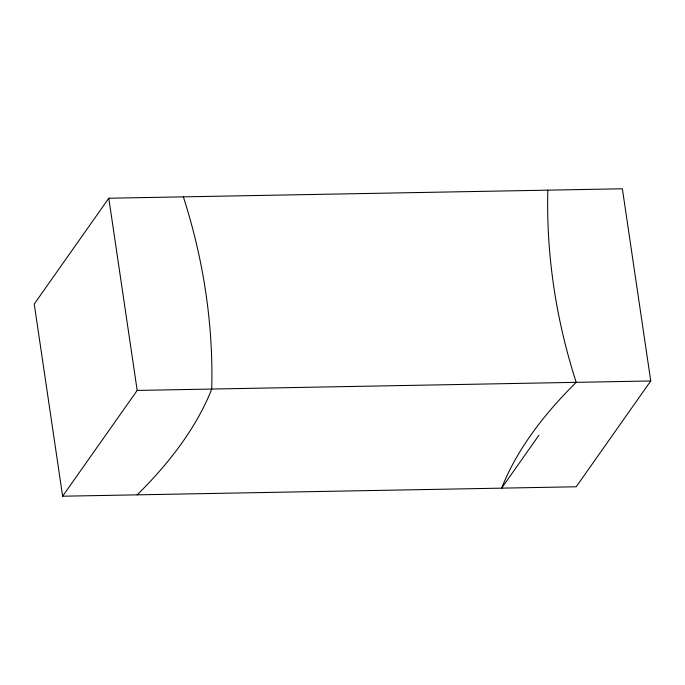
<?xml version="1.0" encoding="UTF-8"?>
<svg xmlns="http://www.w3.org/2000/svg" width="685" height="685" viewBox="0 0 685 685"><rect width="100%" height="100%" fill="white"/><g stroke="black" fill="none" stroke-linecap="round" stroke-linejoin="round"><path stroke-width="1.03" d="M108.795 198.23L34.25 304.029L62.626 496.214L576.205 486.77L650.75 380.971L622.374 188.786L108.795 198.23L137.18 390.424L62.626 496.214M538.924 435.24L501.651 488.14A1050.173 386.597 -8.4 0 1 576.196 382.341A631.193 553.891 35.2 0 1 547.82 190.156M137.18 390.424L650.75 380.971M137.18 494.844A1050.173 386.597 -8.4 0 0 211.725 389.054A631.193 553.891 35.2 0 0 183.349 196.86"/></g></svg>
